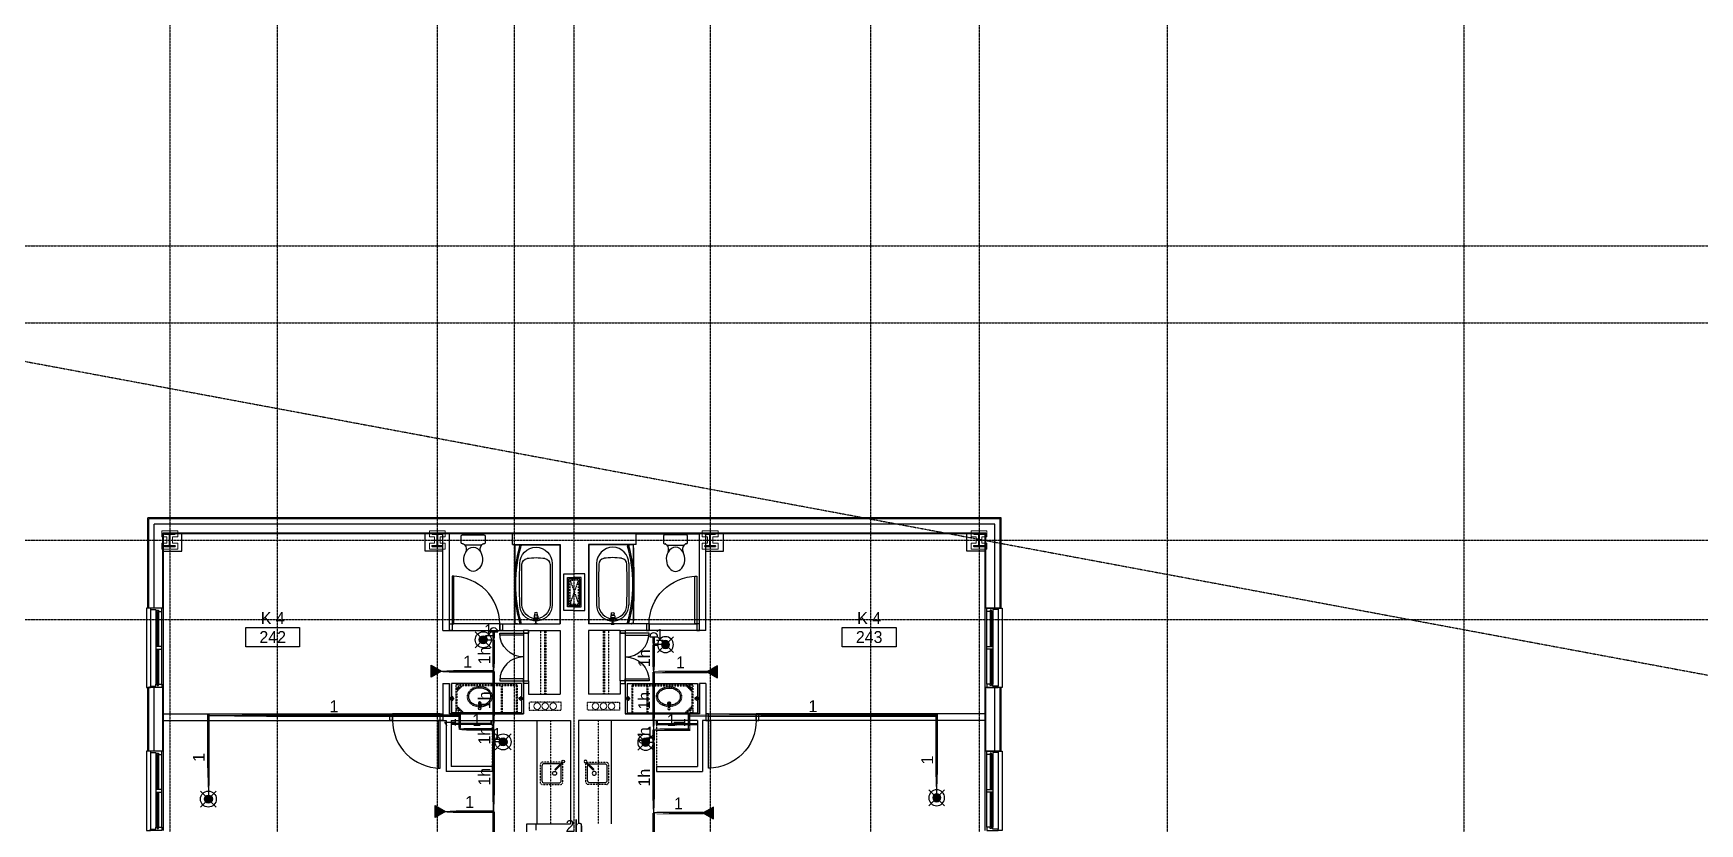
# Model space of a CAD drawing. Header units: inches. Extents: x -6955 to 13123, y -1334 to 3701.
# Drawn here: x 1258 to 2516, y 2265 to 2862 of the extents above; entities that cross this region are included whole.
import ezdxf
from ezdxf.enums import TextEntityAlignment as Align

# ---------------------------------------------------------------- set-up
doc = ezdxf.new("R2010")
doc.units = ezdxf.units.IN
doc.header["$MEASUREMENT"] = 0
doc.linetypes.add('CENTER2', pattern=[1.125, 0.75, -0.125, 0.125, -0.125])
doc.linetypes.add('HIDDEN2', pattern=[0.1875, 0.125, -0.0625])
for name, color, linetype, lineweight in [('A-Detl-Hatch', 1, 'Continuous', 18), ('A-Detl-Wide', 2, 'Continuous', 35), ('S-Detl-Hatch', 1, 'Continuous', 18)]:
    doc.layers.add(name, color=color, linetype=linetype, lineweight=lineweight)
for name, color, linetype in [('A-Door', 7, 'Continuous'), ('A-Door-Head', 8, 'Continuous'), ('A-Flor-Case', 6, 'Continuous'), ('A-Flor-Case-Hidden', 8, 'HIDDEN2'), ('A-Flor-Outline', 4, 'Continuous'), ('A-Flor-Ovhd', 1, 'HIDDEN2'), ('A-Flor-Pfix', 7, 'Continuous'), ('A-Flor-Spcl', 5, 'Continuous'), ('A-Flor-Wall Mtd Fixture', 7, 'Continuous'), ('A-Glaz', 7, 'Continuous'), ('A-Glaz-Sill', 8, 'Continuous'), ('A-Grid(SmallScale)', 11, 'CENTER2'), ('A-HVAC', 6, 'HIDDEN2'), ('A-Tag-Rm(Scale)', 7, 'Continuous'), ('A-Wall-Full', 7, 'Continuous'), ('A-Wall-Hatch', 15, 'Continuous'), ('headdn', 7, 'Continuous'), ('PIPEBL', 4, 'Continuous'), ('PIPESPC', 7, 'Continuous'), ('spk-cap', 7, 'Continuous'), ('TIDYPIPE', 7, 'Continuous')]:
    doc.layers.add(name, color=color, linetype=linetype)
doc.layers.add('G-Anno-Nplt', color=140, linetype='Continuous', lineweight=18, plot=False)
doc.styles.add('PIPE', font='PIPE.SHX')

# ---------------------------------------------------------------- blocks, each defined once
blk = doc.blocks.new('EXTERIOR WINDOW 3')
at = {"layer": 'A-Glaz'}
for p, q in [((5693, -8445.8), (5693, -8419.3)), ((5694, -8445.8), (5694, -8419.3)), ((5695, -8474.2), (5695, -8419.3)), ((5693, -8474.2), (5693, -8447.8)), ((5694, -8474.2), (5694, -8447.8))]:
    blk.add_line(p, q, dxfattribs=at)
for points in [[(5693, -8419.3), (5690.5, -8419.3), (5690.5, -8416.8), (5699, -8416.8), (5699, -8417.8), (5695, -8417.8), (5695, -8419.3), (5694, -8419.3), (5694, -8418.3), (5693, -8418.3), (5693, -8419.3)], [(5693, -8474.2), (5690.5, -8474.2), (5690.5, -8476.8), (5699, -8476.8), (5699, -8475.7), (5695, -8475.7), (5695, -8474.2), (5694, -8474.2), (5694, -8475.2), (5693, -8475.2), (5693, -8474.2)]]:
    blk.add_lwpolyline(points, dxfattribs=at)
blk.add_lwpolyline([(5690.5, -8445.8), (5690.5, -8447.8), (5695, -8447.8), (5695, -8445.8)], close=True, dxfattribs=at)
at = {"layer": 'A-Glaz-Sill'}
for p, q in [((5689.1, -8416.8), (5689.1, -8476.8)), ((5690.5, -8419.3), (5690.5, -8474.2)), ((5699, -8475.7), (5699, -8417.8))]:
    blk.add_line(p, q, dxfattribs=at)
blk.add_lwpolyline([(5699, -8476.8), (5702, -8476.8), (5702, -8416.8), (5699, -8416.8)], dxfattribs=at)
blk = doc.blocks.new('*U18')
at = {"layer": 'A-Detl-Hatch'}
h = blk.add_hatch(dxfattribs=at)
h.set_pattern_fill('ANSI32', color=256, scale=6, style=0)
h.set_pattern_definition([(45, (0, -4.865), (-1.591, 1.591), []), (45, (1.0607, -4.865), (-1.591, 1.591), [])])
edge = h.paths.add_edge_path()
edge.add_line((3.98, -9.73), (3.98, -9.295))
edge.add_line((3.98, -9.295), (0.645, -9.295))
edge.add_arc((0.645, -8.795), 0.5, 180, 270, ccw=False)
edge.add_line((0.145, -8.795), (0.145, -0.935))
edge.add_arc((0.645, -0.935), 0.5, 90, 180, ccw=False)
edge.add_line((0.645, -0.435), (3.98, -0.435))
edge.add_line((3.98, -0.435), (3.98, 0))
edge.add_line((3.98, 0), (-3.98, 0))
edge.add_line((-3.98, 0), (-3.98, -0.435))
edge.add_line((-3.98, -0.435), (-0.645, -0.435))
edge.add_arc((-0.645, -0.935), 0.5, 0, 90, ccw=False)
edge.add_line((-0.145, -0.935), (-0.145, -8.795))
edge.add_arc((-0.645, -8.795), 0.5, -90, 0, ccw=False)
edge.add_line((-0.645, -9.295), (-3.98, -9.295))
edge.add_line((-3.98, -9.295), (-3.98, -9.73))
edge.add_line((-3.98, -9.73), (3.98, -9.73))
at = {"color": 0, "linetype": 'ByBlock'}
blk.add_lwpolyline([(3.98, -9.73), (3.98, -9.295), (0.645, -9.295, -0.41421356), (0.145, -8.795), (0.145, -0.935, -0.41421356), (0.645, -0.435), (3.98, -0.435), (3.98, 0), (-3.98, 0), (-3.98, -0.435), (-0.645, -0.435, -0.41421356), (-0.145, -0.935), (-0.145, -8.795, -0.41421356), (-0.645, -9.295), (-3.98, -9.295), (-3.98, -9.73)], format="xyb", close=True, dxfattribs=at)
blk = doc.blocks.new('W10X33')
at = {"layer": 'S-Detl-Hatch'}
blk.add_lwpolyline([(13773.8, -7310.3), (13773.8, -7305.8), (13769.9, -7305.8), (13769.9, -7301), (13773.8, -7301), (13773.8, -7296.5), (13761.8, -7296.5), (13761.8, -7301), (13765.7, -7301), (13765.7, -7305.8), (13761.8, -7305.8), (13761.8, -7310.3)], close=True, dxfattribs=at)
at = {"layer": 'A-Detl-Wide'}
blk.add_blockref('*U18', (13767.8, -7298.5), dxfattribs=at)
blk = doc.blocks.new('36in door')
blk.add_lwpolyline([(-1.5, -36), (0, -36), (0, 0), (-1.5, 0)], close=True)
blk.add_arc((0, 0), 36, 180, 270)
blk = doc.blocks.new('Plumbing Chase')
at = {"layer": 'A-Flor-Outline', "linetype": 'HIDDEN2', "ltscale": 0.5}
blk.add_lwpolyline([(0.625, 0), (6.625, 0), (6.625, 24), (0.625, 24)], close=True, dxfattribs=at)
at = {"layer": 'G-Anno-Nplt'}
for centre in [(3.625, 18), (3.625, 12), (3.625, 6)]:
    blk.add_circle(centre, 2.5, dxfattribs=at)
blk = doc.blocks.new('Rm Tag')
blk.add_lwpolyline([(-0.212, 0.076), (0.212, 0.076), (0.212, -0.076), (-0.212, -0.076)], close=True)
for p in [(0, 0.286), (0, 0.149), (0, 0)]:
    blk.add_attdef('XXX', text='', height=0.0938).set_placement(p, align=Align.MIDDLE_CENTER)
blk = doc.blocks.new('Double HVAC Shaft')
at = {"layer": 'A-Flor-Outline'}
for points in [[(0.2, -10), (-4.2, -10), (-4.2, 10), (0.2, 10)], [(0.2, -10), (4.2, -10), (4.2, 10), (0.2, 10)]]:
    blk.add_lwpolyline(points, dxfattribs=at)
at = {"layer": 'A-HVAC'}
for p, q in [((-3.2, 9), (3.2, -9)), ((-3.2, -9), (3.2, 9))]:
    blk.add_line(p, q, dxfattribs=at)
for points in [[(0.2, -9), (-3.2, -9), (-3.2, 9), (0.2, 9)], [(0.2, -9), (3.2, -9), (3.2, 9), (0.2, 9)]]:
    blk.add_lwpolyline(points, dxfattribs=at)
at = {"layer": 'A-Wall-Full'}
for points in [[(0.2, -13.8), (-8, -13.8), (-8, 13.8), (0.2, 13.8)], [(0.2, -13.8), (8, -13.8), (8, 13.8), (0.2, 13.8)], [(0.2, -11), (-5.2, -11), (-5.2, 11), (0.2, 11)], [(0.2, -11), (5.2, -11), (5.2, 11), (0.2, 11)]]:
    blk.add_lwpolyline(points, dxfattribs=at)
blk = doc.blocks.new('kitchen faucet')
for p, q in [((0.9, 0.4), (8.4, 0.4)), ((1, 0.1), (4, 0.1)), ((4, -0.1), (4, 0.1)), ((0.9, -0.4), (8.4, -0.4)), ((1, -0.1), (4, -0.1))]:
    blk.add_line(p, q)
blk.add_circle((0, 0), 1)
blk.add_arc((8.4, 0), 0.375, 270, 90)
blk = doc.blocks.new('kitchen sink')
blk.add_lwpolyline([(-14.9, -7, 0.143329), (-14, -7.2), (-3, -7.2, 0.414214), (-1.2, -5.5), (-1.2, 5.5, 0.414214), (-3, 7.2), (-14, 7.2, 0.414214), (-15.8, 5.5), (-15.8, -5.5, 0.143329), (-15.5, -6.4, 0.143329)], format="xyb")
blk.add_circle((-10.8, 0), 1.5)
at = {"layer": 'A-Flor-Case-Hidden'}
for p, q in [((-15.8, 8.5), (-17, 7.2)), ((-1.2, 8.5), (0, 7.2)), ((-16.6, -7.6), (-17, -7.2)), ((-15.8, -8.5), (-16.1, -8.1)), ((-1.2, -8.5), (0, -7.2))]:
    blk.add_line(p, q, dxfattribs=at)
for points in [[(-17, 7.2), (-17, -7.2)], [(-1.2, 8.5), (-15.8, 8.5)], [(0, -7.2), (0, 7.2)], [(-15.8, -8.5), (-1.2, -8.5)]]:
    blk.add_lwpolyline(points, dxfattribs=at)
at = {"rotation": 45.00000000000001}
blk.add_blockref('kitchen faucet', (-17.4, -8.9), dxfattribs=at)
blk = doc.blocks.new('shower head')
for p, q in [((0.5, 0.2), (4.5, 0.2)), ((6, 1.5), (4.5, 1.5)), ((0.5, -0.2), (4.5, -0.2)), ((6, -1.5), (4.5, -1.5))]:
    blk.add_line(p, q)
blk.add_lwpolyline([(0, -1.1), (0.5, -1.1), (0.5, 1.1), (0, 1.1)], close=True)
at = {"extrusion": (0, 0, -1)}
for centre, start_param, end_param in [((4.5, 0), 4.878708, 10.826996), ((6, 0), 6.265998, 9.430839)]:
    blk.add_ellipse(centre, major_axis=(0, 1.5), ratio=0.483735, start_param=start_param, end_param=end_param, dxfattribs=at)
blk.add_open_spline([(4.5, 0.2), (4.5, 0.2), (4.5, 0.2), (4.5, 0.1), (4.5, 0), (4.5, 0), (4.5, -0.1), (4.5, -0.2), (4.5, -0.2), (4.5, -0.2)], degree=3, knots=[7.6339989, 7.6339989, 7.6339989, 7.6339989, 7.7552894, 7.7552894, 7.7552894, 7.9540134, 7.9540134, 7.9540134, 8.074038, 8.074038, 8.074038, 8.074038])
blk = doc.blocks.new('shower curtain rod')
for p, q in [((-59.8, 0), (-60, 0)), ((-59.8, -2.5), (-59.8, 0)), ((-0.2, 0), (0, 0)), ((-0.2, -2.5), (-0.2, 0)), ((-59.8, -2.5), (-60, -2.5)), ((-59.8, -0.8), (-58.9, -0.8)), ((-59.8, -1.8), (-59, -1.8)), ((-0.2, -0.8), (-1.1, -0.8)), ((-0.2, -1.8), (-1, -1.8)), ((-0.2, -2.5), (0, -2.5))]:
    blk.add_line(p, q)
for centre, radius, start, end in [((-30, 101.4), 107.1, 254.2934, 285.7066), ((-30, 101.3), 106.1, 254.2167, 285.7833)]:
    blk.add_arc(centre, radius, start, end)
blk = doc.blocks.new('tub plan')
for p, q in [((0.1, -32.2), (0.1, -0.3)), ((59.4, -0.1), (0.3, -0.1)), ((59.6, -32.2), (59.6, -0.3)), ((2.2, -16.5), (2.2, -20)), ((-0.1, -33.9), (59.8, -33.9)), ((0.2, -33.9), (0.2, -32.4)), ((59.6, -33.9), (59.6, -32.4))]:
    blk.add_line(p, q)
blk.add_circle((7.6, -18.2), 1.09)
for centre, radius, start, end in [((0.3, -0.3), 0.188, 90, 180), ((14.4, -18.2), 12.2, 90, 171.7868), ((14.5, -18.2), 10.6, 90, 180), ((30, -982.5), 976.6, 89.0832, 90.9168), ((29.8, -940.7), 933.2, 89.0622, 90.9378), ((45, -12.2), 4.5, 8.0478, 90), ((45.6, -18.2), 12.2, 270, 90), ((2, -18.2), 48, 351.9522, 8.0478), ((59.4, -0.3), 0.188, 0, 90), ((14.4, -18.2), 12.2, 188.2132, 270), ((14.5, -18.2), 10.6, 180, 270), ((45, -24.3), 4.5, 270, 351.9522), ((0.2, -32.2), 0.13, 180, 241.143), ((0.2, -33.7), 0.13, 246.6399, 270), ((29.9, 1136.1), 1170.4, 268.5496, 271.4504), ((30, 946), 976.6, 269.0832, 270.9168), ((29.8, 904.2), 933.2, 269.0622, 270.9378), ((59.5, -32.2), 0.13, 298.857, 0), ((59.8, -33.8), 0.06, 270, 0)]:
    blk.add_arc(centre, radius, start, end)
at = {"layer": 'A-Flor-Pfix'}
blk.add_blockref('shower head', (-0.1, -18.2), dxfattribs=at)
at = {"layer": 'A-Flor-Spcl'}
blk.add_blockref('shower curtain rod', (59.9, -28.6), dxfattribs=at)
blk = doc.blocks.new('Toiliet American Std Cadet Pro')
for p, q in [((0, 8.1), (0, -8.1)), ((5.8, 9.1), (1, 9.1)), ((6.8, 7.9), (6.8, 8.1)), ((7.5, 6.5), (7, 7.4)), ((7.7, -6), (7.7, 6)), ((1, -9.1), (5.8, -9.1)), ((6.8, -8.1), (6.8, -7.9)), ((7, -7.4), (7.5, -6.5))]:
    blk.add_line(p, q)
for centre, radius, start, end in [((1, 8.1), 1, 90, 180), ((5.8, 8.1), 1, 0, 90), ((7.8, 7.9), 1, 180, 212.4157), ((6.7, 6), 1, 0, 32.4157), ((10.9, 10.1), 4.91, 226.8784, 295.5831), ((1, -8.1), 1, 180, 270), ((5.8, -8.1), 1, 270, 0), ((7.8, -7.9), 1, 147.5844, 180), ((10.9, -10.1), 4.91, 64.417, 133.1217), ((6.7, -6), 1, 327.5844, 0)]:
    blk.add_arc(centre, radius, start, end)
for start_param, end_param in [(2.197169, 4.086017), (4.086017, 8.480354)]:
    blk.add_ellipse((18.4, 0), major_axis=(9.17, 0), ratio=0.762999, start_param=start_param, end_param=end_param)
blk = doc.blocks.new('sink1915rear')
for p, q in [((-0.4, -1.9), (-0.4, -5.3)), ((0.4, -5.3), (-0.4, -5.3)), ((-0.1, -2), (-0.1, -4.5)), ((0.1, -4.5), (-0.1, -4.5)), ((0.1, -2), (0.1, -4.5)), ((0.4, -1.9), (0.4, -5.3))]:
    blk.add_line(p, q)
blk.add_circle((0, -1), 0.938)
for start, end in [(112.0243, 67.9757), (138.5829, 221.4171), (264.1135, 275.8865), (318.587, 41.413)]:
    blk.add_arc((0, -5), 1, start, end)
blk.add_open_spline([(-0.7, -3.5), (-1.4, -3.6), (-2, -3.7), (-3.6, -4.1), (-4.5, -4.5), (-6.2, -5.5), (-6.8, -6.1), (-7.9, -7.4), (-8.2, -8.2), (-8.5, -9.3), (-8.5, -9.6), (-8.5, -10), (-8.5, -10.6), (-8.4, -11.2), (-7.9, -12.5), (-7.5, -13.2), (-6.3, -14.5), (-5.5, -15), (-3.8, -15.9), (-2.8, -16.2), (-0.7, -16.5), (0.4, -16.6), (2.5, -16.3), (3.5, -16), (5.3, -15.2), (6.1, -14.6), (7.3, -13.4), (7.8, -12.7), (8.4, -11.2), (8.5, -10.5), (8.4, -8.9), (8.2, -8.2), (7.4, -6.8), (6.9, -6.1), (5.4, -4.9), (4.5, -4.5), (2.7, -3.8), (1.7, -3.6), (0.8, -3.5)], degree=3, knots=[4.798605, 4.798605, 4.798605, 4.798605, 5.014176, 5.014176, 5.378501, 5.378501, 5.742827, 5.742827, 6.107152, 6.107152, 6.283185, 6.283185, 6.283185, 6.561131, 6.561131, 6.925457, 6.925457, 7.289782, 7.289782, 7.654107, 7.654107, 8.018433, 8.018433, 8.382758, 8.382758, 8.747084, 8.747084, 9.111409, 9.111409, 9.475734, 9.475734, 9.84006, 9.84006, 10.204385, 10.204385, 10.56871, 10.56871, 10.909356, 10.909356, 10.909356, 10.909356])
at = {"layer": 'A-Flor-Case-Hidden', "linetype": 'HIDDEN2', "ltscale": 0.25}
blk.add_ellipse((0, -10), major_axis=(-9.5, 0), ratio=0.789474, start_param=4.791408, end_param=10.916548, dxfattribs=at)
blk = doc.blocks.new('wall sconce')
for p, q in [((0, 0), (3.75, 0)), ((2, -1.75), (2, 1.75))]:
    blk.add_line(p, q)
blk.add_circle((2, 0), 1.25)
blk = doc.blocks.new('41in Std Vanity')
at = {"layer": 'A-Flor-Case'}
for p, q in [((23, 54.5), (0, 54.5)), ((0.8, 1.5), (0.8, 54.5)), ((23, 1.5), (23, 54.5)), ((23, 1.5), (0, 1.5))]:
    blk.add_line(p, q, dxfattribs=at)
at = {"layer": 'A-Flor-Case-Hidden'}
for p, q in [((22, 51.1), (0.8, 51.1)), ((4.8, 50.4), (0.8, 46.3)), ((5.9, 50.4), (0.8, 45.2)), ((20, 50.4), (2.8, 50.4)), ((16.9, 50.4), (21.3, 46)), ((17.9, 50.4), (21.3, 47)), ((22, 4.9), (22, 51.1)), ((21.3, 4.9), (21.3, 49.1)), ((21.3, 17), (0.8, 17)), ((21.3, 16.2), (0.8, 16.2)), ((21.3, 5.6), (0.8, 5.6)), ((22, 4.9), (0.8, 4.9))]:
    blk.add_line(p, q, dxfattribs=at)
for points in [[(0.8, 49.1), (2.8, 49.1), (2.8, 51.1), (0.8, 51.1)], [(20, 49.1), (22, 49.1), (22, 51.1), (20, 51.1)]]:
    blk.add_lwpolyline(points, close=True, dxfattribs=at)
at = {"layer": 'A-Wall-Full'}
for p, q in [((0, 0), (0, 56)), ((0, 56), (23, 56)), ((23, 0), (0, 0))]:
    blk.add_line(p, q, dxfattribs=at)
at = {"layer": 'A-Flor-Pfix', "rotation": 90}
blk.add_blockref('sink1915rear', (3, 33.1), dxfattribs=at)
at = {"layer": 'A-Flor-Wall Mtd Fixture', "xscale": -1, "rotation": 90}
blk.add_blockref('wall sconce', (11.5, 56), dxfattribs=at)
at = {"layer": 'A-Flor-Wall Mtd Fixture', "rotation": 90}
blk.add_blockref('wall sconce', (11.5, 0), dxfattribs=at)
blk = doc.blocks.new('18in door')
blk.add_lwpolyline([(0, 0), (1.5, 0), (1.5, 18), (0, 18)], close=True)
blk.add_arc((0, 0), 18, 0, 90)
blk = doc.blocks.new('side2')
for p, q in [((0, 0), (7.8, 4.5)), ((7.8, -4.5), (0, 0)), ((7.8, 4.5), (7.8, -4.5))]:
    blk.add_line(p, q)
blk.add_solid([(7.8, -4.5), (0, 0), (7.8, 4.5)])
blk = doc.blocks.new('dpend2')
for p, q in [((-6, -6), (6, 6)), ((6, -6), (-6, 6))]:
    blk.add_line(p, q)
for radius in [6, 3]:
    blk.add_circle((0, 0), radius)
for points in [[(0, 0), (-3, 0), (-2.1, 2.1)], [(0, 0), (-3, 0), (-2.1, -2.1)], [(0, 0), (0, 3), (-2.1, 2.1)], [(0, 0), (0, -3), (-2.1, -2.1)], [(0, 0), (0, 3), (2.1, 2.1)], [(0, 0), (3, 0), (2.1, 2.1)], [(0, 0), (3, 0), (2.1, -2.1)], [(0, 0), (0, -3), (2.1, -2.1)]]:
    blk.add_solid(points)
blk = doc.blocks.new('PIPESPC')
at = {"layer": 'PIPESPC', "style": 'PIPE', "width": 0.9}
blk.add_attdef('SIZE', text='', height=9, dxfattribs=at).set_placement((0, 4), align=Align.CENTER)
at = {"layer": 'PIPESPC', "style": 'PIPE', "flags": 1}
blk.add_attdef('SCHED', (25.3, 3.9), '', height=9, dxfattribs=at)
blk = doc.blocks.new('CAP')
blk.add_line((0, 3), (0, -3))
blk.add_arc((0, 0), 3, 270, 90)

msp = doc.modelspace()

# ---------------------------------------------------------------- linework, layer by layer
at = {"layer": 'A-Door'}
for points in [[(1573.6947, 2411.3273), (1571.6947, 2411.3273), (1571.6947, 2416.2023), (1573.6947, 2416.2023)], [(1611.6947, 2411.3273), (1609.6947, 2411.3273), (1609.6947, 2416.2023), (1611.6947, 2416.2023)], [(1720.4847, 2411.3273), (1722.4847, 2411.3273), (1722.4847, 2416.2023), (1720.4847, 2416.2023)], [(1758.4847, 2411.3273), (1760.4847, 2411.3273), (1760.4847, 2416.2023), (1758.4847, 2416.2023)], [(1627.6947, 2409.3273), (1631.4447, 2409.3273), (1631.4447, 2411.3273), (1627.6947, 2411.3273)], [(1704.4847, 2409.3273), (1700.7347, 2409.3273), (1700.7347, 2411.3273), (1704.4847, 2411.3273)], [(1627.6947, 2373.3273), (1631.4447, 2373.3273), (1631.4447, 2371.3273), (1627.6947, 2371.3273)], [(1704.4847, 2373.3273), (1700.7347, 2373.3273), (1700.7347, 2371.3273), (1704.4847, 2371.3273)], [(1526.8197, 2348.3273), (1528.8197, 2348.3273), (1528.8197, 2343.4523), (1526.8197, 2343.4523)], [(1564.8197, 2348.3273), (1566.8197, 2348.3273), (1566.8197, 2343.4523), (1564.8197, 2343.4523)], [(1767.3597, 2348.3273), (1765.3597, 2348.3273), (1765.3597, 2343.4523), (1767.3597, 2343.4523)], [(1805.3597, 2348.3273), (1803.3597, 2348.3273), (1803.3597, 2343.4523), (1805.3597, 2343.4523)]]:
    msp.add_lwpolyline(points, close=True, dxfattribs=at)
at = {"layer": 'A-Door-Head'}
for points in [[(1573.6947, 2411.3273), (1609.6947, 2411.3273), (1609.6947, 2416.2023), (1573.6947, 2416.2023)], [(1758.4847, 2411.3273), (1722.4847, 2411.3273), (1722.4847, 2416.2023), (1758.4847, 2416.2023)], [(1627.6947, 2373.3273), (1631.4447, 2373.3273), (1631.4447, 2409.3273), (1627.6947, 2409.3273)], [(1704.4847, 2373.3273), (1700.7347, 2373.3273), (1700.7347, 2409.3273), (1704.4847, 2409.3273)], [(1564.8197, 2348.3273), (1528.8197, 2348.3273), (1528.8197, 2343.4523), (1564.8197, 2343.4523)], [(1767.3597, 2348.3273), (1803.3597, 2348.3273), (1803.3597, 2343.4523), (1767.3597, 2343.4523)]]:
    msp.add_lwpolyline(points, close=True, dxfattribs=at)
at = {"layer": 'A-Flor-Case'}
for p, q in [((1603.3397, 2340.9523), (1573.0897, 2340.9523)), ((1604.0897, 2340.2023), (1573.0897, 2340.2023)), ((1603.3397, 2340.2023), (1603.3397, 2343.4523)), ((1604.0897, 2340.2023), (1604.0897, 2343.4523)), ((1638.0897, 2265.4523), (1638.0897, 2343.4523)), ((1694.0897, 2265.4523), (1694.0897, 2343.4523)), ((1728.0897, 2340.2023), (1728.0897, 2343.4523)), ((1728.0897, 2340.2023), (1759.0897, 2340.2023)), ((1728.8397, 2340.2023), (1728.8397, 2343.4523)), ((1728.8397, 2340.9523), (1759.0897, 2340.9523))]:
    msp.add_line(p, q, dxfattribs=at)
at = {"layer": 'A-Flor-Ovhd'}
for p, q in [((1640.4447, 2411.3273), (1640.4447, 2363.3273)), ((1643.4447, 2411.3273), (1643.4447, 2363.3273)), ((1644.4447, 2411.3273), (1644.4447, 2363.3273)), ((1687.7347, 2411.3273), (1687.7347, 2363.3273)), ((1688.7347, 2411.3273), (1688.7347, 2363.3273)), ((1691.7347, 2411.3273), (1691.7347, 2363.3273)), ((1604.0897, 2340.2023), (1604.0897, 2308.5773)), ((1648.0897, 2343.4523), (1648.0897, 2265.7023)), ((1684.0897, 2343.4523), (1684.0897, 2265.7023)), ((1728.0897, 2340.2023), (1728.0897, 2308.5773))]:
    msp.add_line(p, q, dxfattribs=at)
at = {"layer": 'A-Grid(SmallScale)'}
for p, q in [((1360.5897, 3132.3201), (1360.5897, 1223.6428)), ((1441.5897, 3132.3201), (1441.5897, 1223.6428)), ((1562.5897, 3132.3201), (1562.5897, 1223.6428)), ((1620.5897, 3132.3201), (1620.5897, 1223.6428)), ((1665.5897, 3132.3201), (1665.5897, 1223.6428)), ((1768.5897, 3132.3201), (1768.5897, 1223.6428)), ((1889.5897, 3132.3201), (1889.5897, 1223.6428)), ((1971.5897, 3132.3201), (1971.5897, 1223.6428)), ((2113.5897, 3132.3201), (2113.5897, 1223.6428)), ((2337.5897, 3132.3201), (2337.5897, 1223.6428)), ((-6.4103, 2848.8619), (3801.5897, 2139.0799)), ((-6.4103, 2701.5773), (3801.5897, 2701.5773)), ((-6.4103, 2643.5772), (3801.5897, 2643.5772)), ((-6.4103, 2479.5773), (3801.5897, 2479.5773)), ((-6.4103, 2419.5773), (3801.5897, 2419.5773))]:
    msp.add_line(p, q, dxfattribs=at)
at = {"layer": 'A-Wall-Full'}
for p, q in [((1343.9647, 2428.2023), (1343.9647, 2496.2023)), ((1988.2147, 2496.2023), (1343.9647, 2496.2023)), ((1988.2147, 2428.2023), (1988.2147, 2496.2023)), ((1355.9647, 2428.2023), (1355.9647, 2484.2023)), ((1976.2147, 2484.2023), (1355.9647, 2484.2023)), ((1369.6947, 2471.2123), (1369.6947, 2484.2248)), ((1553.4847, 2471.2123), (1553.4847, 2484.2023)), ((1566.8197, 2411.3273), (1566.8197, 2484.2023)), ((1619.4447, 2484.2023), (1571.6947, 2484.2023)), ((1571.6947, 2416.2023), (1571.6947, 2484.2023)), ((1619.4447, 2476.1423), (1619.4447, 2484.2023)), ((1712.7347, 2484.2023), (1760.4847, 2484.2023)), ((1712.7347, 2476.1423), (1712.7347, 2484.2023)), ((1760.4847, 2416.2023), (1760.4847, 2484.2023)), ((1765.3597, 2411.3273), (1765.3597, 2484.2023)), ((1778.6947, 2471.2123), (1778.6947, 2484.2023)), ((1962.4847, 2471.2123), (1962.4847, 2484.2248)), ((1976.2147, 2428.2023), (1976.2147, 2484.2023)), ((1355.9647, 2471.2123), (1369.6947, 2471.2123)), ((1566.8197, 2471.2123), (1553.4847, 2471.2123)), ((1619.4447, 2476.1423), (1655.4447, 2476.1423)), ((1655.4447, 2476.1423), (1655.4447, 2416.2023)), ((1676.7347, 2476.1423), (1676.7347, 2416.2023)), ((1712.7347, 2476.1423), (1676.7347, 2476.1423)), ((1765.3597, 2471.2123), (1778.6947, 2471.2123)), ((1976.2147, 2471.2123), (1962.4847, 2471.2123)), ((1355.9647, 2428.2023), (1343.9647, 2428.2023)), ((1988.2147, 2428.2023), (1976.2147, 2428.2023)), ((1571.6947, 2416.2023), (1573.6947, 2416.2023)), ((1573.6947, 2416.2023), (1573.6947, 2411.3273)), ((1609.6947, 2416.2023), (1655.4447, 2416.2023)), ((1609.6947, 2416.2023), (1609.6947, 2411.3273)), ((1722.4847, 2416.2023), (1676.7347, 2416.2023)), ((1722.4847, 2416.2023), (1722.4847, 2411.3273)), ((1758.4847, 2416.2023), (1758.4847, 2411.3273)), ((1760.4847, 2416.2023), (1758.4847, 2416.2023)), ((1566.8197, 2411.3273), (1573.6947, 2411.3273)), ((1609.6947, 2411.3273), (1627.6947, 2411.3273)), ((1627.6947, 2411.3273), (1627.6947, 2409.3273)), ((1627.6947, 2409.3273), (1631.4447, 2409.3273)), ((1631.4447, 2411.3273), (1655.4447, 2411.3273)), ((1631.4447, 2411.3273), (1631.4447, 2409.3273)), ((1655.4447, 2411.3273), (1655.4447, 2363.3273)), ((1676.7347, 2411.3273), (1676.7347, 2363.3273)), ((1700.7347, 2411.3273), (1676.7347, 2411.3273)), ((1700.7347, 2411.3273), (1700.7347, 2409.3273)), ((1704.4847, 2409.3273), (1700.7347, 2409.3273)), ((1722.4847, 2411.3273), (1704.4847, 2411.3273)), ((1704.4847, 2411.3273), (1704.4847, 2409.3273)), ((1765.3597, 2411.3273), (1758.4847, 2411.3273)), ((1355.9647, 2368.2023), (1343.9647, 2368.2023)), ((1343.9647, 2320.2023), (1343.9647, 2368.2023)), ((1355.9647, 2320.2023), (1355.9647, 2368.2023)), ((1566.8197, 2371.3273), (1566.8197, 2348.3273)), ((1566.8197, 2371.3273), (1571.6947, 2371.3273)), ((1571.6947, 2371.3273), (1571.6947, 2348.3273)), ((1627.6947, 2373.3273), (1627.6947, 2348.3273)), ((1627.6947, 2373.3273), (1631.4447, 2373.3273)), ((1631.4447, 2373.3273), (1631.4447, 2371.3273)), ((1631.4447, 2373.3273), (1631.4447, 2363.3273)), ((1704.4847, 2373.3273), (1700.7347, 2373.3273)), ((1700.7347, 2373.3273), (1700.7347, 2371.3273)), ((1700.7347, 2373.3273), (1700.7347, 2363.3273)), ((1704.4847, 2373.3273), (1704.4847, 2348.3273)), ((1765.3597, 2371.3273), (1760.4847, 2371.3273)), ((1760.4847, 2371.3273), (1760.4847, 2348.3273)), ((1765.3597, 2371.3273), (1765.3597, 2348.3273)), ((1988.2147, 2368.2023), (1976.2147, 2368.2023)), ((1976.2147, 2320.2023), (1976.2147, 2368.2023)), ((1988.2147, 2320.2023), (1988.2147, 2368.2023)), ((1631.4447, 2363.3273), (1655.4447, 2363.3273)), ((1700.7347, 2363.3273), (1676.7347, 2363.3273)), ((1355.9647, 2348.3273), (1528.8197, 2348.3273)), ((1355.9647, 2343.4523), (1528.8197, 2343.4523)), ((1528.8197, 2343.4523), (1528.8197, 2348.3273)), ((1564.8197, 2348.3273), (1566.8197, 2348.3273)), ((1564.8197, 2343.4523), (1564.8197, 2348.3273)), ((1564.8197, 2343.4523), (1566.8197, 2343.4523)), ((1564.8197, 2343.4523), (1569.3397, 2343.4523)), ((1569.3397, 2343.4523), (1569.3397, 2304.9523)), ((1571.6947, 2348.3273), (1627.6947, 2348.3273)), ((1573.0897, 2343.4523), (1573.0897, 2308.7023)), ((1573.0897, 2343.4523), (1663.0897, 2343.4523)), ((1663.0897, 2343.4523), (1663.0897, 2265.4523)), ((1759.0897, 2343.4523), (1669.0897, 2343.4523)), ((1669.0897, 2343.4523), (1669.0897, 2265.4523)), ((1760.4847, 2348.3273), (1704.4847, 2348.3273)), ((1759.0897, 2343.4523), (1759.0897, 2308.7023)), ((1762.8397, 2343.4523), (1762.8397, 2304.9523)), ((1767.3597, 2343.4523), (1762.8397, 2343.4523)), ((1767.3597, 2348.3273), (1765.3597, 2348.3273)), ((1767.3597, 2343.4523), (1765.3597, 2343.4523)), ((1767.3597, 2343.4523), (1767.3597, 2348.3273)), ((1976.2147, 2348.3273), (1803.3597, 2348.3273)), ((1803.3597, 2343.4523), (1803.3597, 2348.3273)), ((1976.2147, 2343.4523), (1803.3597, 2343.4523)), ((1355.9647, 2320.2023), (1343.9647, 2320.2023)), ((1988.2147, 2320.2023), (1976.2147, 2320.2023)), ((1604.0897, 2304.9523), (1569.3397, 2304.9523)), ((1604.0897, 2308.7023), (1573.0897, 2308.7023)), ((1604.0897, 2308.7023), (1604.0897, 2304.9523)), ((1728.0897, 2308.7023), (1759.0897, 2308.7023)), ((1728.0897, 2308.7023), (1728.0897, 2304.9523)), ((1728.0897, 2304.9523), (1762.8397, 2304.9523)), ((1630.0897, 2236.6823), (1630.0897, 2265.4523)), ((1630.0897, 2265.4523), (1663.0897, 2265.4523)), ((1637.0897, 2265.4523), (1663.0897, 2265.4523)), ((1637.0897, 2265.4523), (1637.0897, 2260.5773))]:
    msp.add_line(p, q, dxfattribs=at)
at = {"layer": 'A-Wall-Hatch'}
for p, q in [((1344.7147, 2428.2023), (1344.7147, 2495.4523)), ((1987.4647, 2495.4523), (1344.7147, 2495.4523)), ((1348.7147, 2428.2023), (1348.7147, 2491.4523)), ((1983.4647, 2491.4523), (1348.7147, 2491.4523)), ((1983.4647, 2428.2023), (1983.4647, 2491.4523)), ((1987.4647, 2428.2023), (1987.4647, 2495.4523)), ((1355.3397, 2428.2023), (1355.3397, 2484.8273)), ((1976.8397, 2484.8273), (1355.3397, 2484.8273)), ((1976.8397, 2428.2023), (1976.8397, 2484.8273)), ((1344.7147, 2320.2023), (1344.7147, 2368.2023)), ((1348.7147, 2320.2023), (1348.7147, 2368.2023)), ((1355.3397, 2320.2023), (1355.3397, 2368.2023)), ((1976.8397, 2320.2023), (1976.8397, 2368.2023)), ((1983.4647, 2320.2023), (1983.4647, 2368.2023)), ((1987.4647, 2320.2023), (1987.4647, 2368.2023))]:
    msp.add_line(p, q, dxfattribs=at)
at = {"layer": 'PIPEBL'}
for p, q in [((1597.2788, 2404.2718), (1605.2414, 2404.2718)), ((1605.2414, 2404.2718), (1605.2414, 2410.2718)), ((1605.2414, 2380.5291), (1605.2414, 2404.2718)), ((1725.9689, 2400.6109), (1725.9689, 2406.6109)), ((1725.9689, 2380), (1725.9689, 2400.6109)), ((1734.9005, 2400.6109), (1725.9689, 2400.6109)), ((1565.7788, 2380.5291), (1605.2414, 2380.5291)), ((1605.2414, 2336.5904), (1605.2414, 2380.5291)), ((1725.9689, 2336.3753), (1725.9689, 2380)), ((1725.9689, 2380), (1766.4005, 2380)), ((1579.4834, 2346.8876), (1389.7441, 2346.8876)), ((1389.7441, 2346.8876), (1389.7441, 2284.0068)), ((1579.4834, 2336.5904), (1579.4834, 2346.8876)), ((1752.6261, 2336.3753), (1752.6261, 2346.9431)), ((1752.6261, 2346.9431), (1939.6505, 2346.9431)), ((1939.6505, 2285.0068), (1939.6505, 2346.9431)), ((1605.2414, 2336.5904), (1579.4834, 2336.5904)), ((1605.2414, 2327.166), (1605.2414, 2336.5904)), ((1725.9689, 2336.3753), (1752.6261, 2336.3753)), ((1725.9689, 2326.861), (1725.9689, 2336.3753)), ((1612.2788, 2327.166), (1605.2414, 2327.166)), ((1605.2414, 2274.5729), (1605.2414, 2327.166)), ((1719.9005, 2326.861), (1725.9005, 2326.861)), ((1725.9689, 2273.5068), (1725.9689, 2326.861)), ((1568.7788, 2274.5729), (1605.2414, 2274.5729)), ((1605.2414, 2212.704), (1605.2414, 2274.5729)), ((1725.9689, 2212.7475), (1725.9689, 2273.5068)), ((1763.4005, 2273.5068), (1725.9689, 2273.5068))]:
    msp.add_line(p, q, dxfattribs=at)
at = {"layer": 'TIDYPIPE', "color": 7, "const_width": 2}
for points in [[(1605.2414, 2404.2718), (1605.2414, 2410.2718)], [(1605.2414, 2380.5291), (1605.2414, 2404.2718)], [(1725.9689, 2400.6109), (1725.9689, 2406.6109)], [(1725.9689, 2380), (1725.9689, 2400.6109)], [(1725.9689, 2400.6109), (1728.9005, 2400.6109)], [(1565.7788, 2380.5291), (1605.2414, 2380.5291)], [(1605.2414, 2336.5904), (1605.2414, 2380.5291)], [(1725.9689, 2336.3753), (1725.9689, 2380)], [(1725.9689, 2380), (1766.4005, 2380)], [(1388.7441, 2346.8876), (1580.4834, 2346.8876)], [(1389.7441, 2290.0068), (1389.7441, 2347.8876)], [(1579.4834, 2335.5904), (1579.4834, 2347.8876)], [(1751.6261, 2346.9431), (1940.6505, 2346.9431)], [(1752.6261, 2335.3753), (1752.6261, 2347.9431)], [(1939.6505, 2291.0068), (1939.6505, 2347.9431)], [(1578.4834, 2336.5904), (1605.2414, 2336.5904)], [(1605.2414, 2327.166), (1605.2414, 2336.5904)], [(1605.2414, 2274.5729), (1605.2414, 2327.166)], [(1725.9689, 2326.861), (1725.9689, 2336.3753)], [(1725.9689, 2336.3753), (1753.6261, 2336.3753)], [(1725.9689, 2273.5068), (1725.9689, 2326.861)], [(1568.7788, 2274.5729), (1605.2414, 2274.5729)], [(1605.2414, 2211.704), (1605.2414, 2274.5729)], [(1725.9689, 2211.7475), (1725.9689, 2273.5068)], [(1725.9689, 2273.5068), (1763.4005, 2273.5068)]]:
    msp.add_lwpolyline(points, close=True, dxfattribs=at)

# ---------------------------------------------------------------- block references
for name, p in [('W10X33', (-12407.2112, 9782.9901)), ('W10X33', (-12205.2112, 9782.9901)), ('W10X33', (-11999.2112, 9782.9901)), ('W10X33', (-11796.2112, 9782.9901)), ('Double HVAC Shaft', (1666.0897, 2440.2119))]:
    msp.add_blockref(name, p)
for name, p, rotation in [('EXTERIOR WINDOW 3', (7045.0891, -6048.5477), 180), ('41in Std Vanity', (1627.6947, 2348.3273), 90), ('Plumbing Chase', (1656.0697, 2350.4952), 90), ('EXTERIOR WINDOW 3', (7045.0891, -6156.5477), 180)]:
    msp.add_blockref(name, p, dxfattribs=dict(rotation=rotation))
at = {"xscale": -1, "rotation": 180}
for p in [(-3712.9097, -6048.5477), (-3712.9097, -6156.5477)]:
    msp.add_blockref('EXTERIOR WINDOW 3', p, dxfattribs=at)
at = {"extrusion": (0, 0, -1), "zscale": -1}
for name, p, rotation in [('41in Std Vanity', (-1704.4847, 2348.3273), 90.00000000001418), ('Plumbing Chase', (-1676.1097, 2350.4952), 90)]:
    msp.add_blockref(name, p, dxfattribs=dict(at, rotation=rotation))
at = {"layer": 'A-Door'}
for name, p, rotation in [('36in door', (1573.6947, 2416.2023), 180), ('18in door', (1704.4847, 2409.3273), 269.9999999999858), ('18in door', (1627.6947, 2373.3273), 90)]:
    msp.add_blockref(name, p, dxfattribs=dict(at, rotation=rotation))
at = {"layer": 'A-Door', "extrusion": (0, 0, -1), "zscale": -1}
for name, p, rotation in [('36in door', (-1758.4847, 2416.2023), 180.0000000000143), ('18in door', (-1627.6947, 2409.3273), 270), ('18in door', (-1704.4847, 2373.3273), 90.00000000001418)]:
    msp.add_blockref(name, p, dxfattribs=dict(at, rotation=rotation))
at = {"layer": 'A-Door'}
msp.add_blockref('36in door', (1564.8197, 2343.4523), dxfattribs=at)
at = {"layer": 'A-Door', "extrusion": (0, 0, -1), "zscale": -1}
msp.add_blockref('36in door', (-1767.3597, 2343.4523), dxfattribs=at)
at = {"layer": 'A-Flor-Pfix', "extrusion": (0, 0, -1)}
for name, p, zscale, rotation in [('Toiliet American Std Cadet Pro', (-1589.6947, 2483.4523), -0.9999999999999999, 270.0000486495078), ('tub plan', (-1655.3179, 2416.2691), -1, 90), ('kitchen sink', (-1691.8397, 2303.4523), -1, 180.0000000000143)]:
    msp.add_blockref(name, p, dxfattribs=dict(at, zscale=zscale, rotation=rotation))
at = {"layer": 'A-Flor-Pfix'}
for name, p, rotation in [('Toiliet American Std Cadet Pro', (1742.4847, 2483.4523), 270.0000486494936), ('kitchen sink', (1640.3397, 2303.4523), 180)]:
    msp.add_blockref(name, p, dxfattribs=dict(at, rotation=rotation))
at = {"layer": 'A-Flor-Pfix', "extrusion": (0, 0, -1), "xscale": -1, "zscale": -1, "rotation": 270.0000000000143}
msp.add_blockref('tub plan', (-1676.8615, 2416.2691), dxfattribs=at)
at = {"layer": 'A-Tag-Rm(Scale)'}
ref = msp.add_blockref('Rm Tag', (1438.3088, 2406.3307), dxfattribs=dict(at, xscale=96, yscale=96, zscale=96))
ref.add_attrib('XXX', 'K 4', dxfattribs={"layer": '0', "height": 9}).set_placement((1438.3088, 2420.6617), align=Align.MIDDLE_CENTER)
ref.add_attrib('XXX', '242', dxfattribs={"layer": '0', "height": 9}).set_placement((1438.3088, 2406.3307), align=Align.MIDDLE_CENTER)
ref = msp.add_blockref('Rm Tag', (1888.6344, 2406.3307), dxfattribs=dict(at, xscale=96, yscale=96, zscale=96))
ref.add_attrib('XXX', 'K 4', dxfattribs={"layer": '0', "height": 9}).set_placement((1888.6344, 2420.6617), align=Align.MIDDLE_CENTER)
ref.add_attrib('XXX', '243', dxfattribs={"layer": '0', "height": 9}).set_placement((1888.6344, 2406.3307), align=Align.MIDDLE_CENTER)
at = {"layer": 'headdn'}
for p in [(1597.2788, 2404.2718), (1612.2788, 2327.166), (1389.7441, 2284.0068)]:
    msp.add_blockref('dpend2', p, dxfattribs=at)
at = {"layer": 'headdn', "extrusion": (0, 0, -1), "zscale": -1}
for p in [(-1734.9005, 2400.6109), (-1719.9005, 2326.861), (-1939.6505, 2285.0068)]:
    msp.add_blockref('dpend2', p, dxfattribs=at)
at = {"layer": 'headdn', "rotation": 180}
for p in [(1565.7788, 2380.5291), (1568.7788, 2274.5729)]:
    msp.add_blockref('side2', p, dxfattribs=at)
at = {"layer": 'headdn', "extrusion": (0, 0, -1), "zscale": -1, "rotation": 180}
for p in [(-1766.4005, 2380), (-1763.4005, 2273.5068)]:
    msp.add_blockref('side2', p, dxfattribs=at)
at = {"layer": 'PIPESPC'}
ref = msp.add_blockref('PIPESPC', (1601.2601, 2404.2718), dxfattribs=at)
ref.add_attrib('SIZE', '1', dxfattribs={"color": 0, "height": 9, "style": 'PIPE'}).set_placement((1601.2601, 2404.2718), align=Align.BOTTOM_CENTER)
ref = msp.add_blockref('PIPESPC', (1730.4347, 2400.6109), dxfattribs=at)
ref.add_attrib('SIZE', '1', dxfattribs={"color": 0, "height": 9, "style": 'PIPE'}).set_placement((1730.4347, 2400.6109), align=Align.BOTTOM_CENTER)
ref = msp.add_blockref('PIPESPC', (1585.5101, 2380.5291), dxfattribs=at)
ref.add_attrib('SIZE', '1', dxfattribs={"color": 0, "height": 9, "style": 'PIPE'}).set_placement((1585.5101, 2380.5291), align=Align.BOTTOM_CENTER)
ref = msp.add_blockref('PIPESPC', (1605.2414, 2392.4004), dxfattribs=dict(at, rotation=90))
ref.add_attrib('SIZE', '1h', dxfattribs={"color": 0, "height": 9, "rotation": 90, "style": 'PIPE'}).set_placement((1605.2414, 2392.4004), align=Align.BOTTOM_CENTER)
ref = msp.add_blockref('PIPESPC', (1725.9689, 2390.3054), dxfattribs=dict(at, rotation=89.99999999999743))
ref.add_attrib('SIZE', '1h', dxfattribs={"color": 0, "height": 9, "rotation": 90, "style": 'PIPE'}).set_placement((1725.9689, 2390.3054), align=Align.BOTTOM_CENTER)
ref = msp.add_blockref('PIPESPC', (1746.1847, 2380), dxfattribs=at)
ref.add_attrib('SIZE', '1', dxfattribs={"color": 0, "height": 9, "style": 'PIPE'}).set_placement((1746.1847, 2380), align=Align.BOTTOM_CENTER)
ref = msp.add_blockref('PIPESPC', (1484.6137, 2346.8876), dxfattribs=at)
ref.add_attrib('SIZE', '1', dxfattribs={"color": 0, "height": 9, "style": 'PIPE'}).set_placement((1484.6137, 2346.8876), align=Align.BOTTOM_CENTER)
ref = msp.add_blockref('PIPESPC', (1605.2414, 2358.5597), dxfattribs=dict(at, rotation=90))
ref.add_attrib('SIZE', '1h', dxfattribs={"color": 0, "height": 9, "rotation": 90, "style": 'PIPE'}).set_placement((1605.2414, 2358.5597), align=Align.BOTTOM_CENTER)
ref = msp.add_blockref('PIPESPC', (1725.9689, 2358.1876), dxfattribs=dict(at, rotation=90.00000000000024))
ref.add_attrib('SIZE', '1h', dxfattribs={"color": 0, "height": 9, "rotation": 90, "style": 'PIPE'}).set_placement((1725.9689, 2358.1876), align=Align.BOTTOM_CENTER)
ref = msp.add_blockref('PIPESPC', (1846.1383, 2346.9431), dxfattribs=at)
ref.add_attrib('SIZE', '1', dxfattribs={"color": 0, "height": 9, "style": 'PIPE'}).set_placement((1846.1383, 2346.9431), align=Align.BOTTOM_CENTER)
ref = msp.add_blockref('PIPESPC', (1579.4834, 2341.739), dxfattribs=dict(at, rotation=90))
ref.add_attrib('SIZE', '1', dxfattribs={"color": 0, "height": 9, "rotation": 90, "style": 'PIPE'}).set_placement((1579.4834, 2341.739), align=Align.BOTTOM_CENTER)
ref = msp.add_blockref('PIPESPC', (1592.3624, 2336.5904), dxfattribs=at)
ref.add_attrib('SIZE', '1', dxfattribs={"color": 0, "height": 9, "style": 'PIPE'}).set_placement((1592.3624, 2336.5904), align=Align.BOTTOM_CENTER)
ref = msp.add_blockref('PIPESPC', (1739.2975, 2336.3753), dxfattribs=at)
ref.add_attrib('SIZE', '1', dxfattribs={"color": 0, "height": 9, "style": 'PIPE'}).set_placement((1739.2975, 2336.3753), align=Align.BOTTOM_CENTER)
ref = msp.add_blockref('PIPESPC', (1752.6261, 2341.6592), dxfattribs=dict(at, rotation=90))
ref.add_attrib('SIZE', '1', dxfattribs={"color": 0, "height": 9, "rotation": 90, "style": 'PIPE'}).set_placement((1752.6261, 2341.6592), align=Align.BOTTOM_CENTER)
ref = msp.add_blockref('PIPESPC', (1605.2414, 2331.8782), dxfattribs=dict(at, rotation=90))
ref.add_attrib('SIZE', '1h', dxfattribs={"color": 0, "height": 9, "rotation": 90, "style": 'PIPE'}).set_placement((1605.2414, 2331.8782), align=Align.BOTTOM_CENTER)
ref = msp.add_blockref('PIPESPC', (1607.7788, 2326.0068), dxfattribs=at)
ref.add_attrib('SIZE', '1', dxfattribs={"color": 0, "height": 9, "style": 'PIPE'}).set_placement((1607.7788, 2326.0068), align=Align.BOTTOM_CENTER)
ref = msp.add_blockref('PIPESPC', (1725.9689, 2331.6181), dxfattribs=dict(at, rotation=90))
ref.add_attrib('SIZE', '1h', dxfattribs={"color": 0, "height": 9, "rotation": 90, "style": 'PIPE'}).set_placement((1725.9689, 2331.6181), align=Align.BOTTOM_CENTER)
ref = msp.add_blockref('PIPESPC', (1722.9005, 2326.861), dxfattribs=at)
ref.add_attrib('SIZE', '1', dxfattribs={"color": 0, "height": 9, "style": 'PIPE'}).set_placement((1722.9005, 2326.861), align=Align.BOTTOM_CENTER)
ref = msp.add_blockref('PIPESPC', (1389.7441, 2315.4472), dxfattribs=dict(at, rotation=90))
ref.add_attrib('SIZE', '1', dxfattribs={"color": 0, "height": 9, "rotation": 90, "style": 'PIPE'}).set_placement((1389.7441, 2315.4472), align=Align.BOTTOM_CENTER)
ref = msp.add_blockref('PIPESPC', (1939.6505, 2313.5068), dxfattribs=dict(at, rotation=90))
ref.add_attrib('SIZE', '1', dxfattribs={"color": 0, "height": 9, "rotation": 90, "style": 'PIPE'}).set_placement((1939.6505, 2313.5068), align=Align.BOTTOM_CENTER)
ref = msp.add_blockref('PIPESPC', (1605.2414, 2300.8695), dxfattribs=dict(at, rotation=90))
ref.add_attrib('SIZE', '1h', dxfattribs={"color": 0, "height": 9, "rotation": 90, "style": 'PIPE'}).set_placement((1605.2414, 2300.8695), align=Align.BOTTOM_CENTER)
ref = msp.add_blockref('PIPESPC', (1725.9689, 2300.1839), dxfattribs=dict(at, rotation=90))
ref.add_attrib('SIZE', '1h', dxfattribs={"color": 0, "height": 9, "rotation": 90, "style": 'PIPE'}).set_placement((1725.9689, 2300.1839), align=Align.BOTTOM_CENTER)
ref = msp.add_blockref('PIPESPC', (1587.0101, 2274.5729), dxfattribs=at)
ref.add_attrib('SIZE', '1', dxfattribs={"color": 0, "height": 9, "style": 'PIPE'}).set_placement((1587.0101, 2274.5729), align=Align.BOTTOM_CENTER)
ref = msp.add_blockref('PIPESPC', (1744.6847, 2273.5068), dxfattribs=at)
ref.add_attrib('SIZE', '1', dxfattribs={"color": 0, "height": 9, "style": 'PIPE'}).set_placement((1744.6847, 2273.5068), align=Align.BOTTOM_CENTER)
ref = msp.add_blockref('PIPESPC', (1666.0897, 2256.4523), dxfattribs=at)
ref.add_attrib('SIZE', '2h', dxfattribs={"color": 0, "height": 9, "style": 'PIPE'}).set_placement((1666.0897, 2256.4523), align=Align.BOTTOM_CENTER)
at = {"layer": 'spk-cap'}
for p, rotation in [((1605.2414, 2410.2718), 90.00000000002775), ((1725.9689, 2406.6109), 90.00000000002521)]:
    msp.add_blockref('CAP', p, dxfattribs=dict(at, rotation=rotation))

doc.saveas('drawing.dxf')
